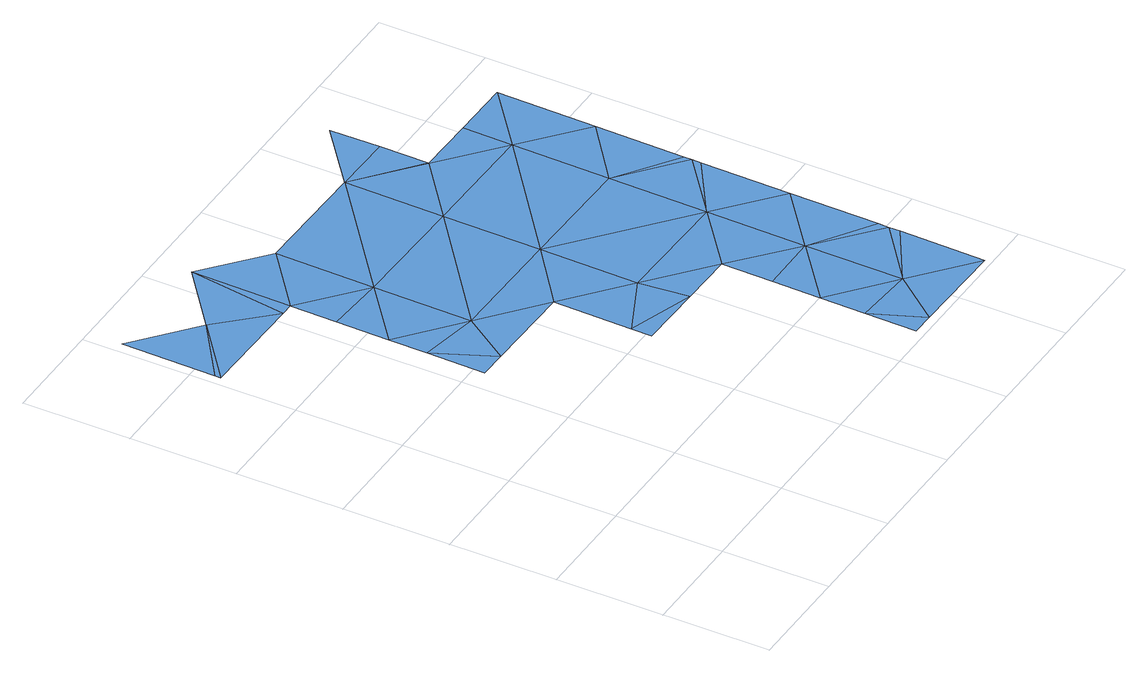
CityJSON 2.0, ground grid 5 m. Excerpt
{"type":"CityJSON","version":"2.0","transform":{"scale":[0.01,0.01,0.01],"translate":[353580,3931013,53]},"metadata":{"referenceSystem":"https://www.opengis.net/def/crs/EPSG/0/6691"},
"CityObjects":{
"waterbody1":{"type":"WaterBody","attributes":{"name":"3","class":"1140","function":"1","WaterBodyRiverFloodingRiskAttribute.description":"6","WaterBodyRiverFloodingRiskAttribute.rankOrg":"2","WaterBodyRiverFloodingRiskAttribute.adminType":"2","WaterBodyRiverFloodingRiskAttribute.scale":"L2"},"geometry":[{"type":"MultiSurface","lod":"1","boundaries":[[[0,1,2]],[[1,0,3]],[[4,5,6]],[[0,2,7]],[[8,5,4]],[[9,5,8]],[[10,11,9]],[[0,7,12]],[[11,10,13]],[[10,9,8]],[[4,14,8]],[[7,13,12]],[[15,12,13]],[[10,15,13]],[[14,16,8]],[[17,14,18]],[[19,10,8]],[[18,20,21]],[[17,18,21]],[[17,16,14]],[[22,15,10]],[[23,24,25]],[[19,8,16]],[[21,26,17]],[[24,27,25]],[[25,27,28]],[[29,16,17]],[[10,19,22]],[[29,17,26]],[[30,28,31]],[[24,32,27]],[[28,27,31]],[[26,30,31]],[[33,19,16]],[[34,31,27]],[[29,26,31]],[[32,35,27]],[[36,16,29]],[[22,19,37]],[[27,35,34]],[[38,39,31]],[[38,31,34]],[[31,39,29]],[[22,37,40]],[[41,42,22]],[[41,22,40]],[[16,36,33]],[[37,19,33]],[[39,43,29]],[[36,29,44]],[[45,37,33]],[[29,43,44]],[[46,47,36]],[[46,36,44]],[[33,36,47]],[[48,45,33]],[[33,47,48]]]}]}
},
"vertices":[
[338,2607,22],[49,2404,22],[49,2378,22],[56,2844,22],[735,1446,22],[609,1721,22],[605,1448,22],[561,2370,22],[890,1671,22],[612,1903,22],[897,2132,22],[616,2148,22],[628,2835,22],[620,2369,22],[1167,1439,22],[905,2597,22],[1457,1662,22],[1449,1202,22],[1161,1070,22],[1464,2122,22],[1159,973,22],[1473,968,22],[1472,2588,22],[1716,43,22],[1823,42,22],[1720,284,22],[1731,964,22],[2001,266,22],[1723,498,22],[2016,1192,22],[1727,723,22],[2008,726,22],[2278,34,22],[2031,2113,22],[2285,489,22],[2285,435,22],[2023,1653,22],[1754,2351,22],[2286,539,22],[2293,955,22],[1754,2352,22],[1757,2583,22],[1755,2816,22],[2300,1377,22],[2301,1421,22],[2035,2346,22],[2301,1459,22],[2308,1875,22],[2316,2341,22]
]}
